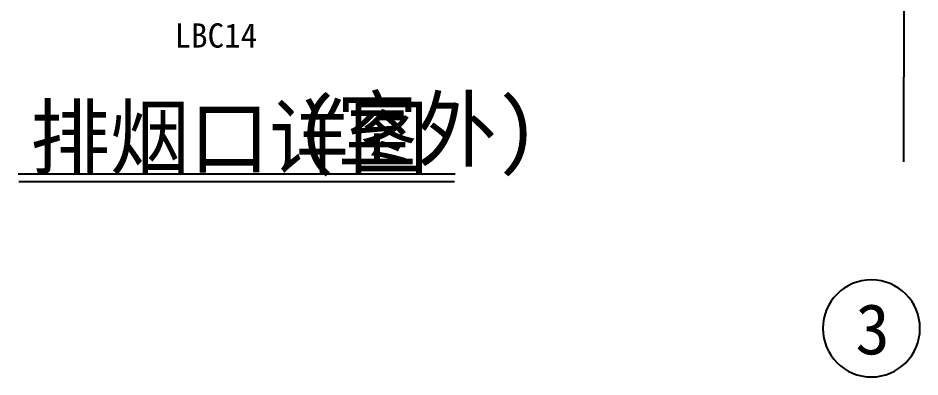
# Model space of a CAD drawing. Header units: metres. Extents: x 169789 to 254571, y -54633 to 5590.
# Drawn here: x 230242 to 242014, y -7988 to -3304 of the extents above; entities that cross this region are included whole.
import ezdxf

# ---------------------------------------------------------------- set-up
doc = ezdxf.new("R2010")
doc.units = ezdxf.units.M
doc.layers.add('DIM', color=3, linetype='Continuous')
doc.layers.add('WALL', color=40, linetype='Continuous')
doc.dimstyles.get("Standard").update_dxf_attribs({"dimtxt": 2.5, "dimasz": 2.5, "dimexe": 1.25, "dimexo": 0.625, "dimtad": 1, "dimcen": 2.5, "dimazin": 3, "dimtfac": 1, "dimtmove": 0, "dimatfit": 3})

# ---------------------------------------------------------------- blocks, each defined once
blk = doc.blocks.new('*D125')
for p, q in [((241801.81, -2972.87), (241801.81, -4076.33)), ((241801.56, -4076.33), (241801.31, -4076.33)), ((241801.81, -5179.78), (241801.81, -4076.33)), ((241801.81, -4076.33), (241801.81, -4076.33)), ((241802.06, -4076.33), (241802.31, -4076.33))]:
    blk.add_line(p, q)
at = {"layer": 'Defpoints'}
for p in [(241801.81, -2972.87), (241801.81, -4076.33), (241801.81, -5179.78)]:
    blk.add_point(p, dxfattribs=at)
at = {"layer": 'DIM', "insert": (241801.81, -4075.205), "char_height": 1, "attachment_point": 5}
blk.add_mtext('1100', dxfattribs=at)

msp = doc.modelspace()

# ---------------------------------------------------------------- linework, layer by layer
at = {"layer": 'DIM'}
msp.add_line((230253.25, -5435.85), (235937.6, -5435.85), dxfattribs=at)
at = {"layer": 'WALL'}
msp.add_lwpolyline([(230242.34, -5336.4), (235947.57, -5336.4)], dxfattribs=at)
msp.add_lwpolyline([(240746.66, -7354.06, 1), (242014.16, -7354.06, 1)], format="xyb", close=True, dxfattribs=at)

# ---------------------------------------------------------------- texts
at = {"layer": 'DIM'}
for s, height, p in [('LBC14', 316.74, (232285.36, -3689.54)), ('3', 660, (241172.04, -7693.16))]:
    msp.add_text(s, height=height, dxfattribs=at).set_placement(p)
at = {"layer": 'WALL'}
for s, p in [('(室外)', (233864.52, -5156.77)), ('排烟口详图', (230402.01, -5261.78))]:
    msp.add_text(s, height=800, dxfattribs=at).set_placement(p)

# ---------------------------------------------------------------- dimensions: what is measured, and where the dimension line sits
at = {"layer": 'DIM'}
dim = msp.add_linear_dim(base=(241801.81, -4076.33), p1=(241801.81, -2972.87), p2=(241801.81, -5179.78), text='1100', dimstyle='Standard', dxfattribs=at)
dim.commit()
dim.dimension.update_dxf_attribs({"geometry": '*D125', "text_midpoint": (241801.81, -4075.205)})

doc.saveas('drawing.dxf')
